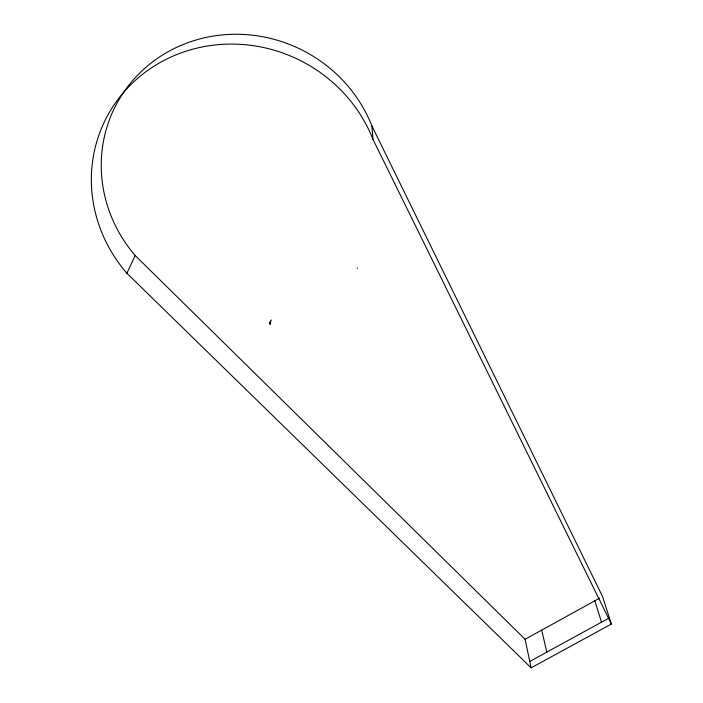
<?xml version="1.0" encoding="UTF-8"?>
<svg xmlns="http://www.w3.org/2000/svg" width="703" height="703" viewBox="0 0 703 703"><rect width="100%" height="100%" fill="white"/><g stroke="black" fill="none" stroke-linecap="round" stroke-linejoin="round"><path stroke-width="1.05" d="M270.154 324.25L269.381 322.862L270.154 324.25L271.147 319.944L269.328 323.169M126.892 273.265L135.161 255.505A141.426 134.941 27 0 1 169.238 51.108A141.426 134.941 27 0 1 371.966 126.101L602.568 596.539L611.364 624.053L531.125 667.85L126.892 273.265A147.006 139.739 25 0 1 161.927 61.539A147.006 139.739 25 0 1 372.95 139.317L611.364 624.053M357.265 267.984L357.344 268.476M531.125 667.85L525.088 639.282L599.685 598.13M529.772 661.444L609.387 617.884M135.161 255.505L525.088 639.282M594.879 600.775L601.487 622.208M541.679 630.125L546.811 652.12M371.966 126.101L372.95 139.317"/></g></svg>
